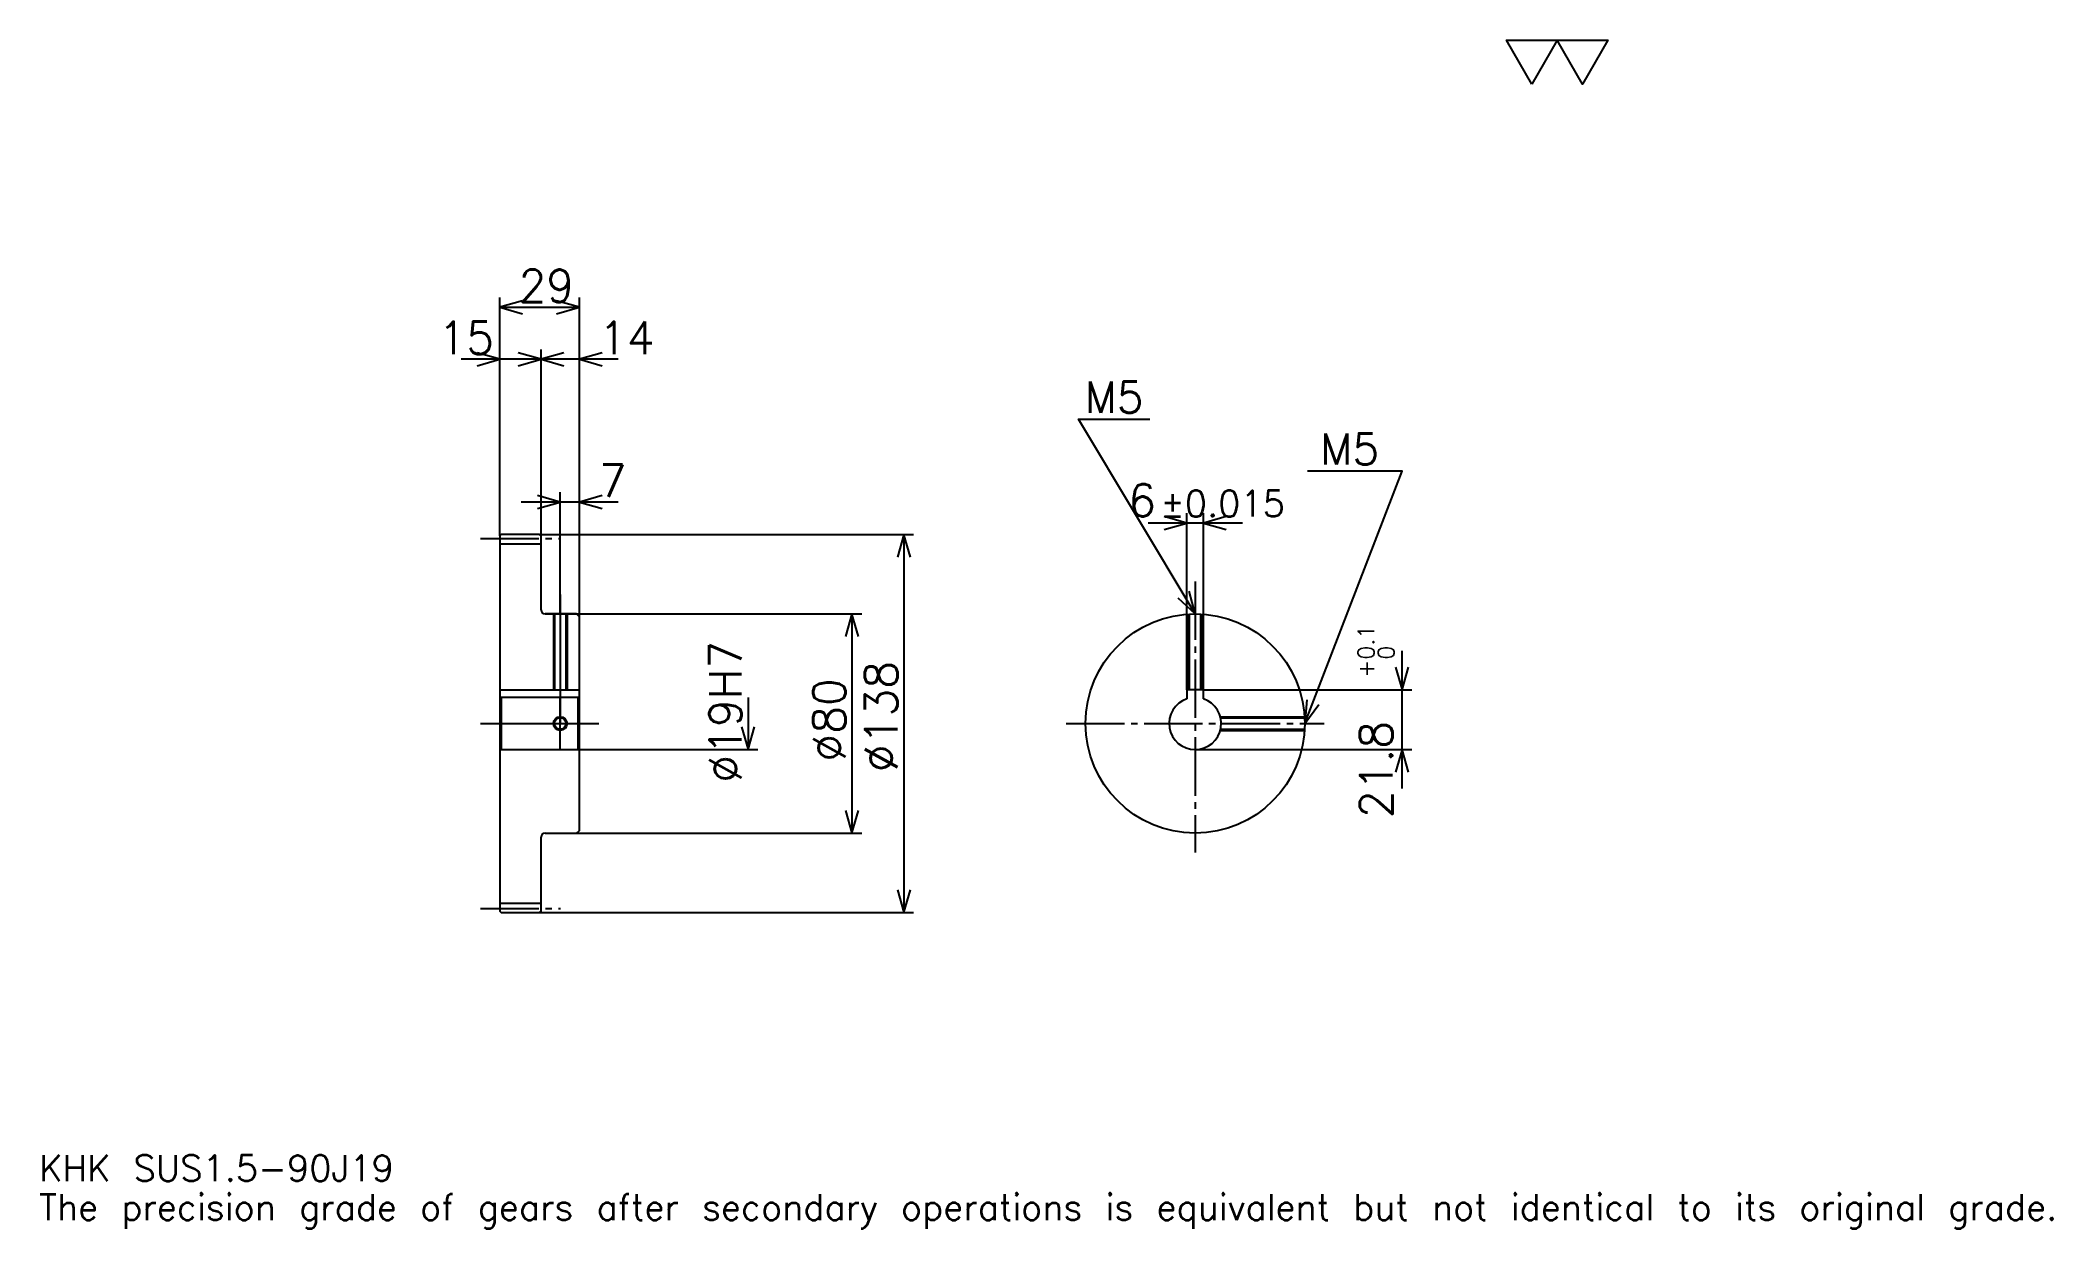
# Model space of a CAD drawing. Extents: x 24 to 759, y 9 to 443.
import ezdxf

# ---------------------------------------------------------------- set-up
doc = ezdxf.new("R2010")
doc.units = 0
doc.linetypes.add('DASHDOT', pattern=[28.434782, 21.326087, -2.369565, 2.369565, -2.369565])
doc.layers.get('0').update_dxf_attribs({"linetype": 'CONTINUOUS'})
doc.layers.add('DASHDOT', color=6, linetype='DASHDOT')
doc.styles.add('KANJI', font='TXT', dxfattribs={"bigfont": 'BIGFONT'})

msp = doc.modelspace()

# ---------------------------------------------------------------- linework, layer by layer
at = {"color": 5}
for p, q in [((191.934784, 262.119568), (191.934784, 348.608704)), ((220.934784, 262.119568), (220.934784, 348.608704)), ((191.934784, 345.054352), (220.934784, 345.054352)), ((221.152176, 326.097839), (177.717392, 326.097839)), ((235.152176, 326.097839), (192.717392, 326.097839)), ((206.934784, 262.119568), (206.934784, 329.652161)), ((235.152176, 273.967407), (199.717392, 273.967407)), ((213.934784, 262.119568), (213.934784, 277.521729)), ((462.978241, 266.293488), (428.543457, 266.293488)), ((442.760864, 205.419571), (442.760864, 269.847839)), ((448.760864, 205.419571), (448.760864, 269.847839)), ((191.934784, 261.619568), (191.934784, 262.119568)), ((206.434784, 262.119568), (220.934784, 262.119568)), ((206.934784, 261.619568), (206.934784, 262.119568)), ((213.934784, 233.119568), (213.934784, 262.119568)), ((213.934784, 233.119568), (213.934784, 262.119568)), ((220.934784, 262.119568), (342.967407, 262.119568)), ((220.934784, 232.119568), (220.934784, 262.119568)), ((339.413055, 262.119568), (339.413055, 124.119568)), ((208.434784, 233.119568), (220.934784, 233.119568)), ((220.934784, 233.119568), (324.010864, 233.119568)), ((320.456512, 233.119568), (320.456512, 153.119568)), ((521.304321, 169.402176), (521.304321, 219.636963)), ((282.543488, 202.619568), (282.543488, 183.619568)), ((448.760864, 205.419571), (524.858704, 205.419571)), ((220.934784, 183.619568), (286.097839, 183.619568)), ((445.760864, 183.619568), (524.858704, 183.619568)), ((208.434784, 153.119568), (220.934784, 153.119568)), ((220.934784, 153.119568), (324.010864, 153.119568)), ((206.434784, 124.119568), (220.934784, 124.119568)), ((220.934784, 124.119568), (342.967407, 124.119568))]:
    msp.add_line(p, q, dxfattribs=at)
at = {"color": 4}
for p, q in [((191.934784, 258.744568), (206.934784, 258.744568)), ((191.934784, 205.419571), (220.934784, 205.419571)), ((192.434784, 202.619568), (192.434784, 183.619568)), ((220.434784, 202.619568), (220.934784, 203.119568)), ((220.434784, 183.619568), (220.934784, 183.119568)), ((191.934784, 127.494568), (206.934784, 127.494568))]:
    msp.add_line(p, q, dxfattribs=at)
at = {"color": 7}
msp.add_lwpolyline([(568.695679, 426.521729), (559.454346, 442.539978), (596.419617, 442.539978), (587.178284, 426.521729), (577.937012, 442.539978), (568.695679, 426.521729)], dxfattribs=at)
at = {"color": 5}
for points in [[(200.228256, 347.42392), (191.934784, 345.054352), (200.228256, 342.684784)], [(212.641312, 342.684784), (220.934784, 345.054352), (212.641312, 347.42392)], [(183.641312, 323.728271), (191.934784, 326.097839), (183.641312, 328.467407)], [(198.641312, 323.728271), (206.934784, 326.097839), (198.641312, 328.467407)], [(215.228256, 328.467407), (206.934784, 326.097839), (215.228256, 323.728271)], [(229.228271, 328.467407), (220.934784, 326.097839), (229.228271, 323.728271)], [(445.760864, 233.119568), (403.108704, 304.206543), (429.17392, 304.206543)], [(485.760864, 193.119568), (521.304321, 285.25), (486.708679, 285.25)], [(205.641312, 271.597839), (213.934784, 273.967407), (205.641312, 276.336975)], [(229.228271, 276.336975), (220.934784, 273.967407), (229.228271, 271.597839)], [(434.467407, 263.92392), (442.760864, 266.293488), (434.467407, 268.663055)], [(457.054352, 268.663055), (448.760864, 266.293488), (457.054352, 263.92392)], [(341.782623, 253.82608), (339.413055, 262.119568), (337.043488, 253.82608)], [(439.462036, 239.012039), (445.760864, 233.119568), (443.525787, 241.450302)], [(322.82608, 224.826096), (320.456512, 233.119568), (318.086945, 224.826096)], [(518.934814, 213.713043), (521.304321, 205.419571), (523.67395, 213.713043)], [(486.535248, 201.710083), (485.760864, 193.119568), (490.956757, 200.004288)], [(280.17392, 191.91304), (282.543488, 183.619568), (284.913055, 191.91304)], [(523.67395, 175.326096), (521.304321, 183.619568), (518.934814, 175.326096)], [(318.086945, 161.41304), (320.456512, 153.119568), (322.82608, 161.41304)], [(337.043488, 132.413055), (339.413055, 124.119568), (341.782623, 132.413055)]]:
    msp.add_lwpolyline(points, dxfattribs=at)
at = {"color": 4}
for points in [[(206.934784, 234.619568), (206.934784, 261.619568), (206.434784, 262.119568), (192.434784, 262.119568), (191.934784, 261.619568), (191.934784, 183.119568)], [(208.434784, 153.119568), (219.934784, 153.119568), (220.934784, 154.119568), (220.934784, 232.119568), (219.934784, 233.119568), (208.434784, 233.119568)], [(211.434784, 233.119568), (211.434784, 205.419571)], [(211.869781, 233.119568), (211.869781, 205.419571)], [(215.999786, 233.119568), (215.999786, 205.419571)], [(216.434784, 233.119568), (216.434784, 205.419571)], [(443.260864, 205.419571), (443.260864, 233.041367)], [(443.695862, 205.419571), (443.695862, 233.066223)], [(447.825867, 205.419571), (447.825867, 233.066223)], [(448.260864, 205.419571), (448.260864, 233.041367)], [(191.934784, 183.119568), (192.434784, 183.619568), (220.434784, 183.619568), (220.434784, 202.619568), (192.434784, 202.619568), (191.934784, 203.119568)], [(448.760864, 202.133453), (448.760864, 205.419571), (442.760864, 205.419571), (442.760864, 202.133453)], [(454.926025, 195.619568), (485.682648, 195.619568)], [(455.033722, 195.18457), (485.70752, 195.18457)], [(455.033722, 191.054565), (485.70752, 191.054565)], [(454.926025, 190.619568), (485.682648, 190.619568)], [(191.934784, 183.119568), (191.934784, 124.619568), (192.434784, 124.119568), (206.434784, 124.119568), (206.934784, 124.619568), (206.934784, 151.619568)]]:
    msp.add_lwpolyline(points, dxfattribs=at)
for centre, radius in [((445.760864, 193.119568), 40), ((213.934784, 193.119568), 2.065)]:
    msp.add_circle(centre, radius, dxfattribs=at)
at = {"color": 7}
msp.add_circle((213.934784, 193.119568), 2.5, dxfattribs=at)
at = {"color": 4}
for centre, radius, start, end in [((208.434784, 234.619568), 1.5, 180, 270), ((445.760864, 193.119568), 9.5, 108.408480326, 71.591519674), ((208.434784, 151.619568), 1.5, 90, 180)]:
    msp.add_arc(centre, radius, start, end, dxfattribs=at)
at = {"layer": 'DASHDOT', "color": 7}
for p, q in [((184.826096, 260.619568), (214.043488, 260.619568)), ((445.760864, 244.967392), (445.760864, 146.010864)), ((213.934784, 233.119568), (213.934784, 193.119568)), ((184.826096, 193.119568), (228.043488, 193.119568)), ((398.652161, 193.119568), (492.869568, 193.119568)), ((184.826096, 125.619568), (214.043488, 125.619568))]:
    msp.add_line(p, q, dxfattribs=at)
for points in [[(213.934784, 240.228271), (213.934784, 198.310867)], [(213.934784, 183.510864), (213.934784, 202.728271)], [(204.32608, 193.119568), (223.543488, 193.119568)]]:
    msp.add_lwpolyline(points, dxfattribs=at)

# ---------------------------------------------------------------- texts
at = {"color": 7, "style": 'KANJI'}
for s, height, p in [('29', 11.847826, (198.733704, 346.950012)), ('15', 11.847826, (169.42392, 327.993469)), ('14', 11.847826, (228.043488, 327.993469)), ('M5', 11.373913, (405.478271, 306.57608)), ('M5', 11.373913, (491.447815, 287.619568)), ('7', 11.847826, (228.043488, 275.863037)), ('6', 11.847826, (421.304626, 268.663055)), ('%%p0.015', 9.478261, (433.032501, 268.663055)), ('KHK SUS1.5-90J19', 9.478261, (23.695652, 26.065218)), ('The precision grade of gears after secondary operations is equivalent but not identical to its original grade.', 9.478261, (23.695652, 11.847826))]:
    msp.add_text(s, height=height, dxfattribs=at).set_placement(p)
for s, height, p in [('%%c19H7', 11.847826, (280.17392, 171.497284)), ('0.1', 5.923913, (511.115234, 216.47403)), ('0', 5.923913, (518.460876, 216.47403)), ('%%c138', 11.847826, (337.043488, 175.347839)), ('+', 5.923913, (511.115234, 209.839249)), ('%%c80', 11.847826, (318.086945, 179.198364)), ('21.8', 11.847826, (517.75, 158.557175))]:
    msp.add_text(s, height=height, rotation=90, dxfattribs=at).set_placement(p)

doc.saveas('drawing.dxf')
